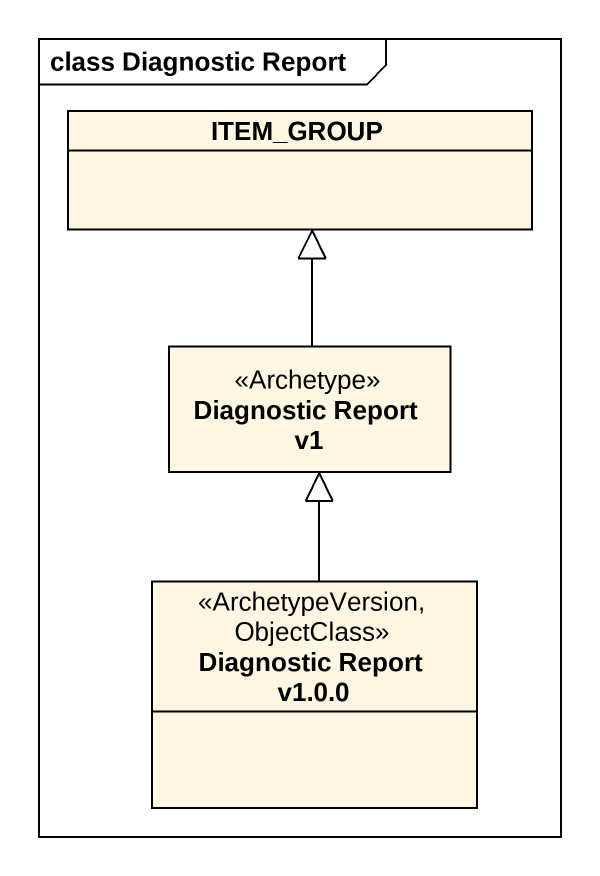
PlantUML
@startuml
mainframe class Diagnostic Report
hide circle
hide empty members
class ITEM_GROUP
class "Diagnostic Report v1" as Diagnostic_Report_v1 <<Archetype>>
class "Diagnostic Report v1.0.0" as Diagnostic_Report_v1_0_0 <<ArchetypeVersion, ObjectClass>>
Diagnostic_Report_v1 -up-|> ITEM_GROUP
Diagnostic_Report_v1_0_0 -up-|> Diagnostic_Report_v1
@enduml
